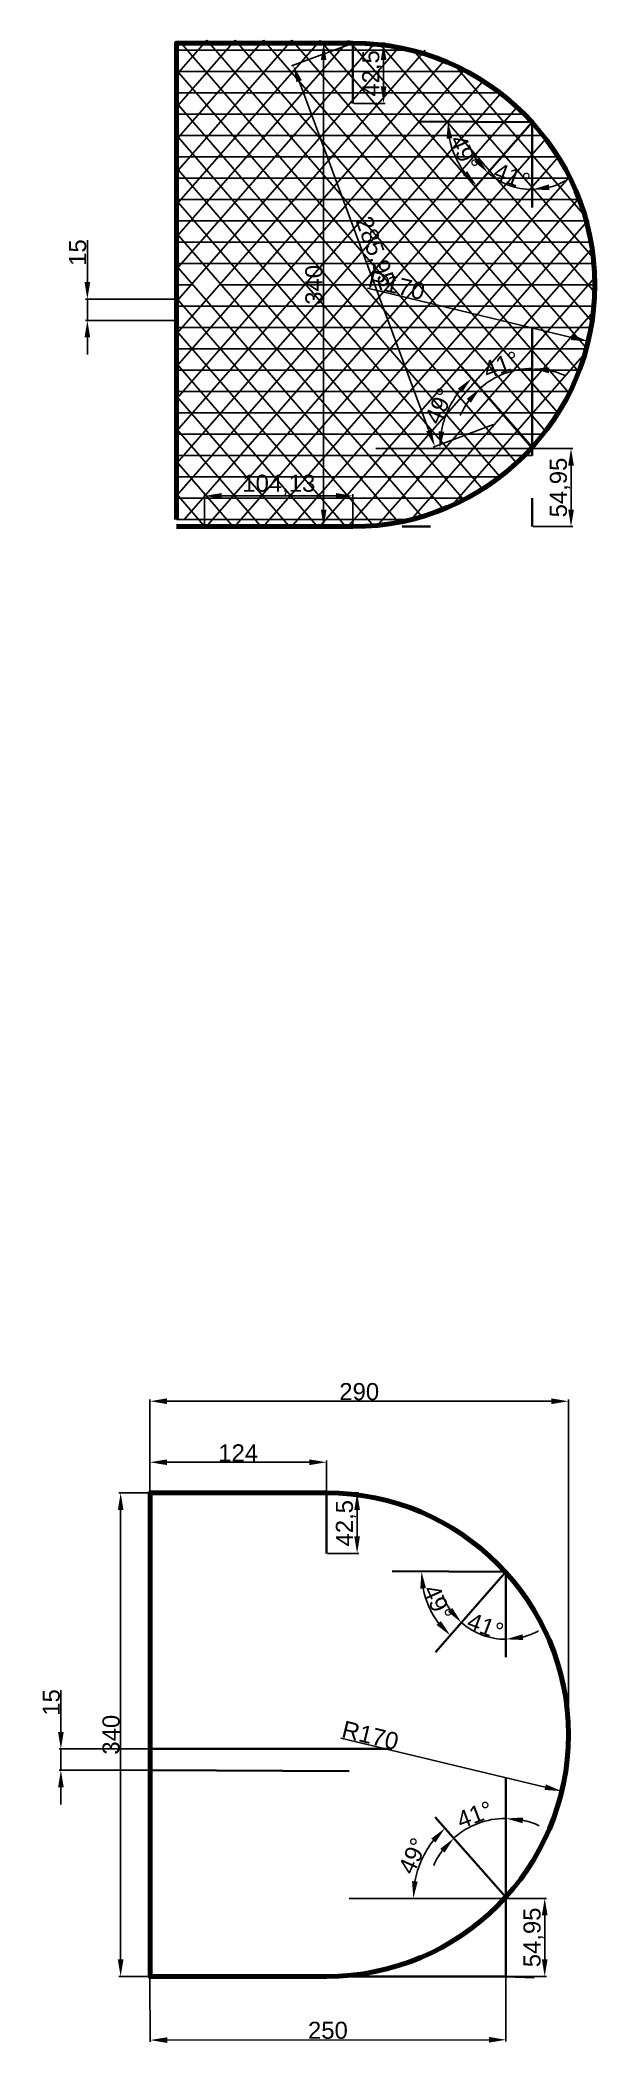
# Model space of a CAD drawing. Header units: millimetres. Extents: x 81 to 471, y 534 to 1942.
import ezdxf

# ---------------------------------------------------------------- set-up
doc = ezdxf.new("R2010")
doc.units = ezdxf.units.MM
doc.layers.get('0').update_dxf_attribs({"true_color": 0xc2ced6})
doc.styles.get("Standard").update_dxf_attribs({"font": 'arial.ttf'})
doc.dimstyles.new('ISO-25', dxfattribs={"dimtxt": 2.5, "dimasz": 2.5, "dimexe": 1.25, "dimexo": 0.625, "dimtad": 1, "dimtxsty": 'Standard', "dimcen": 2.5, "dimadec": 0, "dimazin": 0, "dimtfac": 1, "dimtmove": 0, "dimatfit": 3, "dimfxl": 1, "dimarcsym": 0})

# ---------------------------------------------------------------- blocks, each defined once
blk = doc.blocks.new('*D1')
at = {"color": 0, "linetype": 'Continuous', "lineweight": -2, "transparency": 16777216}
for p, q in [((157.6, 920.5), (136.4, 920.5)), ((137.6, 908.5), (137.6, 592.5)), ((157.6, 580.5), (136.4, 580.5))]:
    blk.add_line(p, q, dxfattribs=at)
at = {"color": 0, "linetype": 'Continuous', "transparency": 16777216}
for points in [[(135.6, 908.5), (139.6, 908.5), (137.6, 920.5)], [(135.6, 592.5), (139.6, 592.5), (137.6, 580.5)]]:
    blk.add_solid(points, dxfattribs=at)
at = {"layer": 'Defpoints', "color": 0, "linetype": 'Continuous', "transparency": 16777216}
for p in [(158.2, 920.5), (137.6, 580.5), (158.2, 580.5)]:
    blk.add_point(p, dxfattribs=at)
at = {"color": 0, "linetype": 'Continuous', "lineweight": 35, "transparency": 16777216, "insert": (130.9, 750.5), "char_height": 12, "attachment_point": 5, "rotation": 90}
blk.add_mtext('340', dxfattribs=at)
blk = doc.blocks.new('*D2')
at = {"color": 0, "linetype": 'Continuous', "lineweight": -2, "transparency": 16777216}
for p, q in [((158.2, 921.1), (158.2, 943.3)), ((270.2, 942.1), (170.2, 942.1)), ((282.2, 921.1), (282.2, 943.3))]:
    blk.add_line(p, q, dxfattribs=at)
at = {"color": 0, "linetype": 'Continuous', "transparency": 16777216}
for points in [[(170.2, 944.1), (170.2, 940.1), (158.2, 942.1)], [(270.2, 944.1), (270.2, 940.1), (282.2, 942.1)]]:
    blk.add_solid(points, dxfattribs=at)
at = {"layer": 'Defpoints', "color": 0, "linetype": 'Continuous', "transparency": 16777216}
for p in [(158.2, 942.1), (158.2, 920.5), (282.2, 920.5)]:
    blk.add_point(p, dxfattribs=at)
at = {"color": 0, "linetype": 'Continuous', "lineweight": 35, "transparency": 16777216, "insert": (220.2, 948.7), "char_height": 12, "attachment_point": 5}
blk.add_mtext('124', dxfattribs=at)
blk = doc.blocks.new('*D3')
at = {"color": 0, "linetype": 'Continuous', "lineweight": -2, "transparency": 16777216}
for p, q in [((158.2, 751.1), (158.2, 986.2)), ((452.2, 751.1), (452.2, 986.2)), ((440.2, 985), (170.2, 985))]:
    blk.add_line(p, q, dxfattribs=at)
at = {"color": 0, "linetype": 'Continuous', "transparency": 16777216}
for points in [[(170.2, 987), (170.2, 983), (158.2, 985)], [(440.2, 987), (440.2, 983), (452.2, 985)]]:
    blk.add_solid(points, dxfattribs=at)
at = {"layer": 'Defpoints', "color": 0, "linetype": 'Continuous', "transparency": 16777216}
for p in [(158.2, 985), (158.2, 750.5), (452.2, 750.5)]:
    blk.add_point(p, dxfattribs=at)
at = {"color": 0, "linetype": 'Continuous', "lineweight": 35, "transparency": 16777216, "insert": (305.2, 991.7), "char_height": 12, "attachment_point": 5}
blk.add_mtext('290', dxfattribs=at)
blk = doc.blocks.new('*D4')
at = {"color": 0, "linetype": 'Continuous', "lineweight": -2, "transparency": 16777216}
for p, q in [((158.2, 579.9), (158.3, 534.5)), ((408.2, 580.1), (408.3, 534.7)), ((170.3, 535.8), (396.3, 536))]:
    blk.add_line(p, q, dxfattribs=at)
at = {"color": 0, "linetype": 'Continuous', "transparency": 16777216}
for points in [[(170.3, 537.8), (170.3, 533.8), (158.3, 535.8)], [(396.3, 538), (396.3, 534), (408.3, 536)]]:
    blk.add_solid(points, dxfattribs=at)
at = {"layer": 'Defpoints', "color": 0, "linetype": 'Continuous', "transparency": 16777216}
for p in [(158.2, 580.5), (408.2, 580.7), (408.3, 536)]:
    blk.add_point(p, dxfattribs=at)
at = {"color": 0, "linetype": 'Continuous', "lineweight": 35, "transparency": 16777216, "insert": (283.2, 542.6), "char_height": 12, "attachment_point": 5, "rotation": 0.0463}
blk.add_mtext('250', dxfattribs=at)
blk = doc.blocks.new('*D5')
at = {"color": 0, "linetype": 'Continuous', "lineweight": -2, "transparency": 16777216}
for p, q in [((408.8, 635.4), (436.8, 635.4)), ((435.5, 592.5), (435.5, 623.4)), ((408.8, 580.5), (436.8, 580.5))]:
    blk.add_line(p, q, dxfattribs=at)
at = {"color": 0, "linetype": 'Continuous', "transparency": 16777216}
for points in [[(433.5, 623.4), (437.5, 623.4), (435.5, 635.4)], [(433.5, 592.5), (437.5, 592.5), (435.5, 580.5)]]:
    blk.add_solid(points, dxfattribs=at)
at = {"layer": 'Defpoints', "color": 0, "linetype": 'Continuous', "transparency": 16777216}
for p in [(408.2, 635.4), (435.5, 635.4), (408.2, 580.5)]:
    blk.add_point(p, dxfattribs=at)
at = {"color": 0, "linetype": 'Continuous', "lineweight": 35, "transparency": 16777216, "insert": (427.7, 608), "char_height": 12, "attachment_point": 5, "rotation": 90}
blk.add_mtext('54,95', dxfattribs=at)
blk = doc.blocks.new('*D6')
at = {"color": 0, "linetype": 'Continuous', "lineweight": -2, "transparency": 16777216}
for start, end in [(90, 131.3852), (65.0685, 77.5342), (143.8509, 156.3167)]:
    blk.add_arc((408.2, 636.4), 55.3, start, end, dxfattribs=at)
at = {"color": 0, "linetype": 'Continuous', "transparency": 16777216}
for points in [[(419.9, 688.3), (420.4, 692.3), (408.2, 691.6)], [(362.1, 670.3), (365.1, 667.6), (371.7, 677.8)]]:
    blk.add_solid(points, dxfattribs=at)
at = {"layer": 'Defpoints', "color": 0, "linetype": 'Continuous', "transparency": 16777216}
for p in [(408.2, 720.4), (358.6, 692.6), (395, 690), (408.2, 636.4), (408.2, 635.4)]:
    blk.add_point(p, dxfattribs=at)
at = {"color": 0, "linetype": 'Continuous', "lineweight": 35, "transparency": 16777216, "insert": (386.3, 694.3), "char_height": 12, "attachment_point": 5, "rotation": 20.6926}
blk.add_mtext('41°', dxfattribs=at)
blk = doc.blocks.new('*D7')
at = {"color": 0, "linetype": 'Continuous', "lineweight": -2, "transparency": 16777216}
blk.add_arc((409, 635.4), 65.8, 141.8464, 169.5387, dxfattribs=at)
at = {"color": 0, "linetype": 'Continuous', "transparency": 16777216}
for points in [[(355.8, 677.5), (358.7, 674.7), (365.5, 684.8)], [(346.3, 647.2), (342.3, 647.6), (343.2, 635.4)]]:
    blk.add_solid(points, dxfattribs=at)
at = {"layer": 'Defpoints', "color": 0, "linetype": 'Continuous', "transparency": 16777216}
for p in [(358.6, 692.6), (353.5, 670.7), (298.2, 635.4), (408.2, 636.4), (408.2, 635.4)]:
    blk.add_point(p, dxfattribs=at)
at = {"color": 0, "linetype": 'Continuous', "lineweight": 35, "transparency": 16777216, "insert": (342.9, 665.3), "char_height": 12, "attachment_point": 5, "rotation": 65.6926}
blk.add_mtext('49°', dxfattribs=at)
blk = doc.blocks.new('*D8')
at = {"color": 0, "linetype": 'Continuous', "lineweight": -2, "transparency": 16777216}
blk.add_line((292.3, 748.1), (435.9, 713.6), dxfattribs=at)
at = {"color": 0, "linetype": 'Continuous', "transparency": 16777216}
blk.add_solid([(436.3, 715.6), (435.4, 711.7), (447.5, 710.8)], dxfattribs=at)
at = {"layer": 'Defpoints', "color": 0, "linetype": 'Continuous', "transparency": 16777216}
for p in [(282.2, 750.5), (447.5, 710.8)]:
    blk.add_point(p, dxfattribs=at)
at = {"color": 0, "linetype": 'Continuous', "lineweight": 35, "transparency": 16777216, "insert": (313, 750), "char_height": 12, "attachment_point": 5, "rotation": 346.5133}
blk.add_mtext('R170', dxfattribs=at)
blk = doc.blocks.new('*D9')
at = {"color": 0, "linetype": 'Continuous', "lineweight": -2, "transparency": 16777216}
blk.add_arc((408.2, 864.9), 59.3, 191.257, 217.2046, dxfattribs=at)
at = {"color": 0, "linetype": 'Continuous', "transparency": 16777216}
for points in [[(348.1, 853.2), (352.1, 853.6), (348.9, 865.3)], [(362.5, 830.5), (359.5, 827.7), (369.2, 820.3)]]:
    blk.add_solid(points, dxfattribs=at)
at = {"layer": 'Defpoints', "color": 0, "linetype": 'Continuous', "transparency": 16777216}
for p in [(328.2, 865.4), (408.2, 864.9), (408.2, 864.9), (351.3, 848.6), (358.8, 808.5)]:
    blk.add_point(p, dxfattribs=at)
at = {"color": 0, "linetype": 'Continuous', "lineweight": 35, "transparency": 16777216, "insert": (360.3, 843.4), "char_height": 12, "attachment_point": 5, "rotation": 294.2308}
blk.add_mtext('49°', dxfattribs=at)
blk = doc.blocks.new('*D10')
at = {"color": 0, "linetype": 'Continuous', "lineweight": -2, "transparency": 16777216}
for start, end in [(199.7034, 214.2638), (228.8243, 270), (284.5605, 299.121)]:
    blk.add_arc((408.2, 864.9), 47.3, start, end, dxfattribs=at)
at = {"color": 0, "linetype": 'Continuous', "transparency": 16777216}
for points in [[(370.6, 839.6), (367.6, 836.9), (377, 829.3)], [(420.4, 817.1), (419.9, 821.1), (408.2, 817.6)]]:
    blk.add_solid(points, dxfattribs=at)
at = {"layer": 'Defpoints', "color": 0, "linetype": 'Continuous', "transparency": 16777216}
for p in [(408.2, 864.9), (408.2, 864.9), (386.4, 822.9), (358.8, 808.5), (408.2, 804.9)]:
    blk.add_point(p, dxfattribs=at)
at = {"color": 0, "linetype": 'Continuous', "lineweight": 35, "transparency": 16777216, "insert": (393.9, 826.8), "char_height": 12, "attachment_point": 5, "rotation": 339.4122}
blk.add_mtext('41°', dxfattribs=at)
blk = doc.blocks.new('*D11')
at = {"color": 0, "linetype": 'Continuous', "lineweight": -2, "transparency": 16777216}
for p, q in [((282.8, 920.5), (305, 920.5)), ((303.7, 908.5), (303.7, 890)), ((282.8, 878), (305, 878))]:
    blk.add_line(p, q, dxfattribs=at)
at = {"color": 0, "linetype": 'Continuous', "transparency": 16777216}
for points in [[(301.7, 908.5), (305.7, 908.5), (303.7, 920.5)], [(301.7, 890), (305.7, 890), (303.7, 878)]]:
    blk.add_solid(points, dxfattribs=at)
at = {"layer": 'Defpoints', "color": 0, "linetype": 'Continuous', "transparency": 16777216}
for p in [(282.2, 920.5), (282.2, 878), (303.7, 878)]:
    blk.add_point(p, dxfattribs=at)
at = {"color": 0, "linetype": 'Continuous', "lineweight": 35, "transparency": 16777216, "insert": (295.9, 899.2), "char_height": 12, "attachment_point": 5, "rotation": 90}
blk.add_mtext('42,5', dxfattribs=at)
blk = doc.blocks.new('*D12')
at = {"color": 0, "linetype": 'Continuous', "lineweight": -2, "transparency": 16777216}
for p, q in [((95.6, 752.5), (95.6, 781.9)), ((157.6, 740.5), (94.4, 740.5)), ((95.6, 725.5), (95.6, 740.5)), ((157.6, 725.5), (94.4, 725.5)), ((95.6, 713.5), (95.6, 701.5))]:
    blk.add_line(p, q, dxfattribs=at)
at = {"color": 0, "linetype": 'Continuous', "transparency": 16777216}
for points in [[(93.6, 752.5), (97.6, 752.5), (95.6, 740.5)], [(93.6, 713.5), (97.6, 713.5), (95.6, 725.5)]]:
    blk.add_solid(points, dxfattribs=at)
at = {"layer": 'Defpoints', "color": 0, "linetype": 'Continuous', "transparency": 16777216}
for p in [(95.6, 740.5), (158.2, 740.5), (158.2, 725.5)]:
    blk.add_point(p, dxfattribs=at)
at = {"color": 0, "linetype": 'Continuous', "lineweight": 35, "transparency": 16777216, "insert": (88.9, 773.2), "char_height": 12, "attachment_point": 5, "rotation": 90}
blk.add_mtext('15', dxfattribs=at)
blk = doc.blocks.new('*D31')
at = {"color": 0, "linetype": 'Continuous', "lineweight": -2, "transparency": 16777216}
for p, q in [((300.1, 1940), (278.9, 1940)), ((280.2, 1612), (280.2, 1928)), ((300.1, 1600), (278.9, 1600))]:
    blk.add_line(p, q, dxfattribs=at)
at = {"color": 0, "linetype": 'Continuous', "transparency": 16777216}
for points in [[(278.2, 1928), (282.2, 1928), (280.2, 1940)], [(278.2, 1612), (282.2, 1612), (280.2, 1600)]]:
    blk.add_solid(points, dxfattribs=at)
at = {"layer": 'Defpoints', "color": 0, "linetype": 'Continuous', "transparency": 16777216}
for p in [(280.2, 1940), (300.8, 1940), (300.8, 1600)]:
    blk.add_point(p, dxfattribs=at)
at = {"color": 0, "linetype": 'Continuous', "lineweight": 35, "transparency": 16777216, "insert": (273.4, 1770), "char_height": 12, "attachment_point": 5, "rotation": 90}
blk.add_mtext('340', dxfattribs=at)
blk = doc.blocks.new('*D32')
at = {"color": 0, "linetype": 'Continuous', "lineweight": -2, "transparency": 16777216}
for p, q in [((196.6, 1600.6), (196.6, 1622.8)), ((208.6, 1621.6), (288.8, 1621.6)), ((300.8, 1600.6), (300.8, 1622.8))]:
    blk.add_line(p, q, dxfattribs=at)
at = {"color": 0, "linetype": 'Continuous', "transparency": 16777216}
for points in [[(208.6, 1623.6), (208.6, 1619.6), (196.6, 1621.6)], [(288.8, 1623.6), (288.8, 1619.6), (300.8, 1621.6)]]:
    blk.add_solid(points, dxfattribs=at)
at = {"layer": 'Defpoints', "color": 0, "linetype": 'Continuous', "transparency": 16777216}
for p in [(300.8, 1621.6), (196.6, 1600), (300.8, 1600)]:
    blk.add_point(p, dxfattribs=at)
at = {"color": 0, "linetype": 'Continuous', "lineweight": 35, "transparency": 16777216, "insert": (248.7, 1629.4), "char_height": 12, "attachment_point": 5}
blk.add_mtext('104,13', dxfattribs=at)
blk = doc.blocks.new('*D33')
at = {"color": 0, "linetype": 'Continuous', "lineweight": -2, "transparency": 16777216}
for p, q in [((300.2, 1939.8), (257.7, 1924)), ((263, 1913.2), (354.1, 1667.6)), ((399.6, 1671.7), (357.1, 1655.9))]:
    blk.add_line(p, q, dxfattribs=at)
at = {"color": 0, "linetype": 'Continuous', "transparency": 16777216}
for points in [[(264.9, 1913.9), (261.1, 1912.5), (258.8, 1924.4)], [(356, 1668.3), (352.2, 1666.9), (358.3, 1656.3)]]:
    blk.add_solid(points, dxfattribs=at)
at = {"layer": 'Defpoints', "color": 0, "linetype": 'Continuous', "transparency": 16777216}
for p in [(300.8, 1940), (400.2, 1671.9), (358.3, 1656.3)]:
    blk.add_point(p, dxfattribs=at)
at = {"color": 0, "linetype": 'Continuous', "lineweight": 35, "transparency": 16777216, "insert": (315.9, 1793.1), "char_height": 12, "attachment_point": 5, "rotation": 290.3452}
blk.add_mtext('285,95', dxfattribs=at)
blk = doc.blocks.new('*D34')
at = {"color": 0, "linetype": 'Continuous', "lineweight": -2, "transparency": 16777216}
for p, q in [((427.4, 1654.9), (455.3, 1654.9)), ((454, 1612), (454, 1642.9)), ((427.4, 1600), (455.3, 1600))]:
    blk.add_line(p, q, dxfattribs=at)
at = {"color": 0, "linetype": 'Continuous', "transparency": 16777216}
for points in [[(452, 1642.9), (456, 1642.9), (454, 1654.9)], [(452, 1612), (456, 1612), (454, 1600)]]:
    blk.add_solid(points, dxfattribs=at)
at = {"layer": 'Defpoints', "color": 0, "linetype": 'Continuous', "transparency": 16777216}
for p in [(426.8, 1654.9), (454, 1654.9), (426.8, 1600)]:
    blk.add_point(p, dxfattribs=at)
at = {"color": 0, "linetype": 'Continuous', "lineweight": 35, "transparency": 16777216, "insert": (446.2, 1627.5), "char_height": 12, "attachment_point": 5, "rotation": 90}
blk.add_mtext('54,95', dxfattribs=at)
blk = doc.blocks.new('*D35')
at = {"color": 0, "linetype": 'Continuous', "lineweight": -2, "transparency": 16777216}
for start, end in [(90, 131.3852), (65.0685, 77.5342), (143.8509, 156.3167)]:
    blk.add_arc((426.8, 1655.9), 55.3, start, end, dxfattribs=at)
at = {"color": 0, "linetype": 'Continuous', "transparency": 16777216}
for points in [[(438.5, 1707.8), (438.9, 1711.8), (426.8, 1711.1)], [(380.7, 1689.8), (383.6, 1687.1), (390.2, 1697.3)]]:
    blk.add_solid(points, dxfattribs=at)
at = {"layer": 'Defpoints', "color": 0, "linetype": 'Continuous', "transparency": 16777216}
for p in [(426.8, 1739.9), (377.2, 1712.1), (413.6, 1709.5), (426.8, 1655.9), (426.8, 1654.9)]:
    blk.add_point(p, dxfattribs=at)
at = {"color": 0, "linetype": 'Continuous', "lineweight": 35, "transparency": 16777216, "insert": (404.9, 1713.8), "char_height": 12, "attachment_point": 5, "rotation": 20.6926}
blk.add_mtext('41°', dxfattribs=at)
blk = doc.blocks.new('*D36')
at = {"color": 0, "linetype": 'Continuous', "lineweight": -2, "transparency": 16777216}
blk.add_arc((427.6, 1654.9), 65.8, 141.8464, 169.5387, dxfattribs=at)
at = {"color": 0, "linetype": 'Continuous', "transparency": 16777216}
for points in [[(374.4, 1697), (377.3, 1694.2), (384.1, 1704.3)], [(364.9, 1666.7), (360.9, 1667.1), (361.8, 1654.9)]]:
    blk.add_solid(points, dxfattribs=at)
at = {"layer": 'Defpoints', "color": 0, "linetype": 'Continuous', "transparency": 16777216}
for p in [(377.2, 1712.1), (372, 1690.2), (316.8, 1654.9), (426.8, 1655.9), (426.8, 1654.9)]:
    blk.add_point(p, dxfattribs=at)
at = {"color": 0, "linetype": 'Continuous', "lineweight": 35, "transparency": 16777216, "insert": (361.4, 1684.8), "char_height": 12, "attachment_point": 5, "rotation": 65.6926}
blk.add_mtext('49°', dxfattribs=at)
blk = doc.blocks.new('*D37')
at = {"color": 0, "linetype": 'Continuous', "lineweight": -2, "transparency": 16777216}
blk.add_line((310.9, 1767.6), (454.4, 1733.1), dxfattribs=at)
at = {"color": 0, "linetype": 'Continuous', "transparency": 16777216}
blk.add_solid([(454.9, 1735.1), (453.9, 1731.2), (466.1, 1730.3)], dxfattribs=at)
at = {"layer": 'Defpoints', "color": 0, "linetype": 'Continuous', "transparency": 16777216}
for p in [(300.8, 1770), (466.1, 1730.3)]:
    blk.add_point(p, dxfattribs=at)
at = {"color": 0, "linetype": 'Continuous', "lineweight": 35, "transparency": 16777216, "insert": (331.5, 1769.6), "char_height": 12, "attachment_point": 5, "rotation": 346.5133}
blk.add_mtext('R170', dxfattribs=at)
blk = doc.blocks.new('*D38')
at = {"color": 0, "linetype": 'Continuous', "lineweight": -2, "transparency": 16777216}
blk.add_arc((426.8, 1884.4), 59.3, 191.257, 217.2046, dxfattribs=at)
at = {"color": 0, "linetype": 'Continuous', "transparency": 16777216}
for points in [[(366.6, 1872.7), (370.6, 1873.1), (367.5, 1884.8)], [(381, 1850), (378.1, 1847.2), (387.7, 1839.8)]]:
    blk.add_solid(points, dxfattribs=at)
at = {"layer": 'Defpoints', "color": 0, "linetype": 'Continuous', "transparency": 16777216}
for p in [(346.8, 1884.9), (426.8, 1884.4), (426.8, 1884.4), (369.8, 1868.1), (377.4, 1828)]:
    blk.add_point(p, dxfattribs=at)
at = {"color": 0, "linetype": 'Continuous', "lineweight": 35, "transparency": 16777216, "insert": (378.9, 1862.9), "char_height": 12, "attachment_point": 5, "rotation": 294.2308}
blk.add_mtext('49°', dxfattribs=at)
blk = doc.blocks.new('*D39')
at = {"color": 0, "linetype": 'Continuous', "lineweight": -2, "transparency": 16777216}
for start, end in [(199.7034, 214.2638), (228.8243, 270), (284.5605, 299.121)]:
    blk.add_arc((426.8, 1884.4), 47.3, start, end, dxfattribs=at)
at = {"color": 0, "linetype": 'Continuous', "transparency": 16777216}
for points in [[(389.1, 1859.1), (386.1, 1856.5), (395.6, 1848.8)], [(438.9, 1836.6), (438.4, 1840.6), (426.8, 1837.1)]]:
    blk.add_solid(points, dxfattribs=at)
at = {"layer": 'Defpoints', "color": 0, "linetype": 'Continuous', "transparency": 16777216}
for p in [(426.8, 1884.4), (426.8, 1884.4), (404.9, 1842.4), (377.4, 1828), (426.8, 1824.4)]:
    blk.add_point(p, dxfattribs=at)
at = {"color": 0, "linetype": 'Continuous', "lineweight": 35, "transparency": 16777216, "insert": (412.5, 1846.3), "char_height": 12, "attachment_point": 5, "rotation": 339.4122}
blk.add_mtext('41°', dxfattribs=at)
blk = doc.blocks.new('*D40')
at = {"color": 0, "linetype": 'Continuous', "lineweight": -2, "transparency": 16777216}
for p, q in [((301.4, 1940), (323.5, 1940)), ((322.3, 1928), (322.3, 1909.5)), ((301.4, 1897.5), (323.5, 1897.5))]:
    blk.add_line(p, q, dxfattribs=at)
at = {"color": 0, "linetype": 'Continuous', "transparency": 16777216}
for points in [[(320.3, 1928), (324.3, 1928), (322.3, 1940)], [(320.3, 1909.5), (324.3, 1909.5), (322.3, 1897.5)]]:
    blk.add_solid(points, dxfattribs=at)
at = {"layer": 'Defpoints', "color": 0, "linetype": 'Continuous', "transparency": 16777216}
for p in [(300.8, 1940), (300.8, 1897.5), (322.3, 1897.5)]:
    blk.add_point(p, dxfattribs=at)
at = {"color": 0, "linetype": 'Continuous', "lineweight": 35, "transparency": 16777216, "insert": (314.4, 1918.7), "char_height": 12, "attachment_point": 5, "rotation": 90}
blk.add_mtext('42,5', dxfattribs=at)
blk = doc.blocks.new('*D30')
at = {"color": 0, "linetype": 'Continuous', "lineweight": -2, "transparency": 16777216}
for p, q in [((114.2, 1772), (114.2, 1801.4)), ((176.1, 1760), (112.9, 1760)), ((114.2, 1745), (114.2, 1760)), ((176.1, 1745), (112.9, 1745)), ((114.2, 1733), (114.2, 1721))]:
    blk.add_line(p, q, dxfattribs=at)
at = {"color": 0, "linetype": 'Continuous', "transparency": 16777216}
for points in [[(112.2, 1772), (116.2, 1772), (114.2, 1760)], [(112.2, 1733), (116.2, 1733), (114.2, 1745)]]:
    blk.add_solid(points, dxfattribs=at)
at = {"layer": 'Defpoints', "color": 0, "linetype": 'Continuous', "transparency": 16777216}
for p in [(114.2, 1760), (176.8, 1760), (176.8, 1745)]:
    blk.add_point(p, dxfattribs=at)
at = {"color": 0, "linetype": 'Continuous', "lineweight": 35, "transparency": 16777216, "insert": (107.4, 1792.7), "char_height": 12, "attachment_point": 5, "rotation": 90}
blk.add_mtext('15', dxfattribs=at)

msp = doc.modelspace()

# ---------------------------------------------------------------- linework, layer by layer
for p, q in [((198.18, 1942.139), (176.761, 1917.67)), ((218.064, 1942.08), (176.761, 1894.896)), ((237.947, 1942.021), (176.761, 1872.123)), ((257.831, 1941.962), (176.761, 1849.349)), ((277.714, 1941.903), (176.761, 1826.576)), ((297.598, 1941.844), (176.761, 1803.802)), ((297.598, 1941.844), (176.761, 1803.802)), ((315.359, 1939.361), (176.761, 1781.029)), ((333.123, 1936.88), (176.761, 1758.255)), ((176.761, 1934.988), (343.192, 1934.988)), ((351.402, 1934.988), (176.761, 1735.482)), ((426.761, 1654.936), (180.208, 1939.988)), ((436.082, 1667.089), (198.18, 1942.139)), ((444.889, 1679.837), (218.064, 1942.08)), ((452.7, 1693.735), (237.947, 1942.021)), ((459.409, 1708.908), (257.831, 1941.962)), ((464.85, 1725.547), (277.714, 1941.903)), ((468.757, 1743.959), (297.598, 1941.844)), ((470.678, 1764.667), (319.977, 1938.899)), ((469.729, 1788.693), (343.192, 1934.988)), ((364.765, 1927.48), (176.761, 1712.708)), ((415.416, 1645.123), (176.761, 1921.044)), ((415.416, 1645.123), (176.761, 1921.044)), ((378.968, 1920.931), (176.761, 1689.935)), ((176.761, 1919.988), (380.761, 1919.988)), ((463.646, 1818.655), (372.389, 1924.162)), ((392.901, 1914.076), (176.761, 1667.161)), ((176.761, 1904.988), (404.081, 1904.988)), ((404.188, 1904.196), (176.761, 1644.388)), ((404.071, 1635.311), (176.761, 1898.114)), ((415.475, 1894.316), (176.761, 1621.614)), ((176.761, 1889.988), (421.177, 1889.988)), ((176.761, 1889.988), (421.177, 1889.988)), ((176.761, 1889.988), (421.177, 1889.988)), ((392.726, 1625.498), (176.761, 1875.185)), ((176.761, 1874.988), (434.459, 1874.988)), ((426.761, 1884.436), (182.143, 1604.988)), ((176.761, 1859.988), (445.231, 1859.988)), ((436.317, 1872.579), (197.164, 1599.375)), ((445.231, 1859.988), (217.047, 1599.316)), ((378.627, 1618.869), (176.761, 1852.256)), ((176.761, 1844.988), (453.323, 1844.988)), ((452.858, 1845.927), (236.931, 1599.257)), ((176.761, 1829.988), (459.821, 1829.988)), ((364.425, 1612.359), (176.761, 1829.326)), ((459.524, 1830.77), (256.814, 1599.198)), ((176.761, 1814.988), (466.818, 1814.988)), ((349.198, 1607.035), (176.761, 1806.397)), ((464.922, 1814.162), (276.698, 1599.139)), ((176.761, 1799.988), (468.093, 1799.988)), ((468.789, 1795.807), (296.581, 1599.08)), ((176.761, 1784.988), (470.098, 1784.988)), ((176.761, 1784.988), (470.098, 1784.988)), ((332.822, 1603.039), (176.761, 1783.468)), ((470.682, 1775.195), (317.312, 1599.988)), ((176.761, 1769.988), (188.42, 1769.988)), ((315.628, 1599.988), (176.761, 1760.539)), ((206.967, 1769.988), (470.761, 1769.988)), ((176.761, 1754.988), (470.098, 1754.988)), ((176.761, 1754.988), (470.098, 1754.988)), ((469.735, 1751.341), (341.606, 1604.968)), ((176.761, 1739.988), (468.093, 1739.988)), ((296.581, 1599.08), (176.761, 1737.609)), ((296.581, 1599.08), (176.761, 1737.609)), ((176.761, 1724.988), (464.697, 1724.988)), ((463.777, 1721.76), (370.138, 1614.789)), ((276.698, 1599.139), (176.761, 1714.68)), ((276.698, 1599.139), (176.761, 1714.68)), ((176.761, 1709.988), (459.821, 1709.988)), ((176.761, 1694.988), (453.323, 1694.988)), ((256.814, 1599.198), (176.761, 1691.751)), ((176.761, 1679.988), (444.983, 1679.988)), ((176.761, 1679.988), (444.983, 1679.988)), ((236.931, 1599.257), (176.761, 1668.821)), ((176.761, 1664.988), (434.459, 1664.988)), ((176.761, 1649.988), (426.761, 1649.988)), ((426.761, 1654.936), (316.761, 1654.936)), ((217.047, 1599.316), (176.761, 1645.892)), ((176.761, 1634.988), (404.081, 1634.988)), ((197.164, 1599.375), (176.761, 1622.963)), ((176.761, 1619.988), (380.761, 1619.988)), ((176.761, 1604.988), (341.688, 1604.988)), ((408.217, 635.431), (298.217, 635.431))]:
    msp.add_line(p, q)
at = {"color": 4, "linetype": 'Continuous', "lineweight": 35}
for p, q in [((300.761, 1939.988), (300.761, 1897.488)), ((426.761, 1884.436), (346.763, 1884.943)), ((426.761, 1884.436), (377.384, 1827.984)), ((426.761, 1884.436), (426.761, 1824.436)), ((426.761, 1654.936), (426.761, 1739.936)), ((426.761, 1655.866), (377.177, 1712.137)), ((426.761, 1649.988), (426.761, 1654.936)), ((426.761, 1599.988), (426.761, 1619.988)), ((176.761, 1599.988), (177.766, 1599.988)), ((196.633, 1599.988), (315.628, 1599.988)), ((315.628, 1599.988), (317.312, 1599.988)), ((335.46, 1599.988), (355.293, 1599.988)), ((282.217, 920.484), (282.217, 877.984)), ((408.217, 864.931), (328.219, 865.438)), ((408.217, 864.931), (358.839, 808.479)), ((408.217, 864.931), (408.217, 804.931)), ((158.217, 740.484), (328.217, 740.484)), ((158.217, 725.484), (298.215, 724.817)), ((408.217, 635.431), (408.217, 720.431)), ((408.217, 636.361), (358.633, 692.632)), ((408.217, 580.484), (408.217, 635.431)), ((158.217, 580.484), (408.217, 580.484)), ((408.217, 580.484), (428.208, 579.871))]:
    msp.add_line(p, q, dxfattribs=at)
at = {"color": 6, "linetype": 'ByBlock', "lineweight": 106}
msp.add_lwpolyline([(176.761, 1599.988), (300.761, 1599.988, 1), (300.761, 1939.988), (176.761, 1939.988), (176.761, 1604.988)], format="xyb", dxfattribs=at)
msp.add_lwpolyline([(176.761, 1599.988), (177.766, 1599.988)], dxfattribs=at)
msp.add_lwpolyline([(282.217, 920.484), (158.217, 920.484), (158.217, 580.484), (282.217, 580.484, 1)], format="xyb", close=True, dxfattribs=at)

# ---------------------------------------------------------------- dimensions: what is measured, and where the dimension line sits
at = {"color": 4, "linetype": 'Continuous', "lineweight": 35}
for p1, p2, picture, middle in [((300.761, 1939.988), (400.178, 1671.88), '*D33', (315.89, 1793.112)), ((158.217, 580.484), (408.217, 580.686), '*D4', (283.248, 542.619))]:
    dim = msp.add_aligned_dim(p1=p1, p2=p2, distance=-44.717, dimstyle='ISO-25', override={"dimtxt": 12, "dimasz": 12}, dxfattribs=at)
    dim.commit()
    dim.dimension.update_dxf_attribs({"geometry": picture, "text_midpoint": middle})
for base, p1, p2, picture, middle in [((280.154, 1939.988), (300.761, 1599.988), (300.761, 1939.988), '*D31', (273.398, 1769.988)), ((322.254, 1897.488), (300.761, 1939.988), (300.761, 1897.488), '*D40', (314.417, 1918.738)), ((114.171, 1759.988), (176.761, 1744.988), (176.761, 1759.988), '*D30', (107.419, 1792.689)), ((454.048, 1654.936), (426.761, 1599.988), (426.761, 1654.936), '*D34', (446.211, 1627.462)), ((137.61, 580.484), (158.217, 920.484), (158.217, 580.484), '*D1', (130.854, 750.484)), ((303.709, 877.984), (282.217, 920.484), (282.217, 877.984), '*D11', (295.873, 899.234)), ((95.626, 740.484), (158.217, 725.484), (158.217, 740.484), '*D12', (88.874, 773.184)), ((435.504, 635.431), (408.217, 580.484), (408.217, 635.431), '*D5', (427.667, 607.958))]:
    dim = msp.add_linear_dim(base=base, p1=p1, p2=p2, angle=90, dimstyle='ISO-25', override={"dimtxt": 12, "dimasz": 12}, dxfattribs=at)
    dim.commit()
    dim.dimension.update_dxf_attribs({"geometry": picture, "text_midpoint": middle})
for base, line1, line2, picture, middle in [((369.795, 1868.066), ((426.761, 1884.436), (346.763, 1884.943)), ((426.761, 1884.436), (377.384, 1827.984)), '*D38', (378.868, 1862.881)), ((404.935, 1842.419), ((426.761, 1884.436), (426.761, 1824.436)), ((426.761, 1884.436), (377.384, 1827.984)), '*D39', (412.45, 1846.337)), ((413.584, 1709.536), ((426.761, 1654.936), (426.761, 1739.936)), ((426.761, 1655.866), (377.177, 1712.137)), '*D35', (404.884, 1713.785)), ((372.017, 1690.211), ((426.761, 1654.936), (316.761, 1654.936)), ((426.761, 1655.866), (377.177, 1712.137)), '*D36', (361.447, 1684.807)), ((351.25, 848.561), ((408.217, 864.931), (328.219, 865.438)), ((408.217, 864.931), (358.839, 808.479)), '*D9', (360.324, 843.376)), ((386.391, 822.915), ((408.217, 864.931), (408.217, 804.931)), ((408.217, 864.931), (358.839, 808.479)), '*D10', (393.906, 826.833)), ((395.039, 690.031), ((408.217, 635.431), (408.217, 720.431)), ((408.217, 636.361), (358.633, 692.632)), '*D6', (386.34, 694.281)), ((353.473, 670.706), ((408.217, 635.431), (298.217, 635.431)), ((408.217, 636.361), (358.633, 692.632)), '*D7', (342.903, 665.302))]:
    dim = msp.add_angular_dim_2l(base=base, line1=line1, line2=line2, dimstyle='ISO-25', override={"dimtxt": 12, "dimasz": 12}, dxfattribs=at)
    dim.commit()
    dim.dimension.update_dxf_attribs({"geometry": picture, "text_midpoint": middle})
for center, mpoint, picture, middle in [((300.761, 1769.988), (466.073, 1730.341), '*D37', (329.953, 1762.987)), ((282.217, 750.484), (447.529, 710.836), '*D8', (311.408, 743.483))]:
    dim = msp.add_radius_dim(center=center, mpoint=mpoint, dimstyle='ISO-25', override={"dimtxt": 12, "dimasz": 12}, dxfattribs=at)
    dim.commit()
    dim.dimension.update_dxf_attribs({"geometry": picture, "text_midpoint": middle, "dimtype": 164})
for base, p1, p2, picture, middle in [((300.761, 1621.559), (196.633, 1599.988), (300.761, 1599.988), '*D32', (248.697, 1629.396)), ((158.217, 942.055), (282.217, 920.484), (158.217, 920.484), '*D2', (220.217, 948.704))]:
    dim = msp.add_linear_dim(base=base, p1=p1, p2=p2, dimstyle='ISO-25', override={"dimtxt": 12, "dimasz": 12}, dxfattribs=at)
    dim.commit()
    dim.dimension.update_dxf_attribs({"geometry": picture, "text_midpoint": middle})
dim = msp.add_linear_dim(base=(158.217, 984.973), p1=(452.217, 750.484), p2=(158.217, 750.484), text='290', dimstyle='ISO-25', override={"dimtxt": 12, "dimasz": 12}, dxfattribs=at)
dim.commit()
dim.dimension.update_dxf_attribs({"geometry": '*D3', "text_midpoint": (305.217, 991.725)})

doc.saveas('drawing.dxf')
